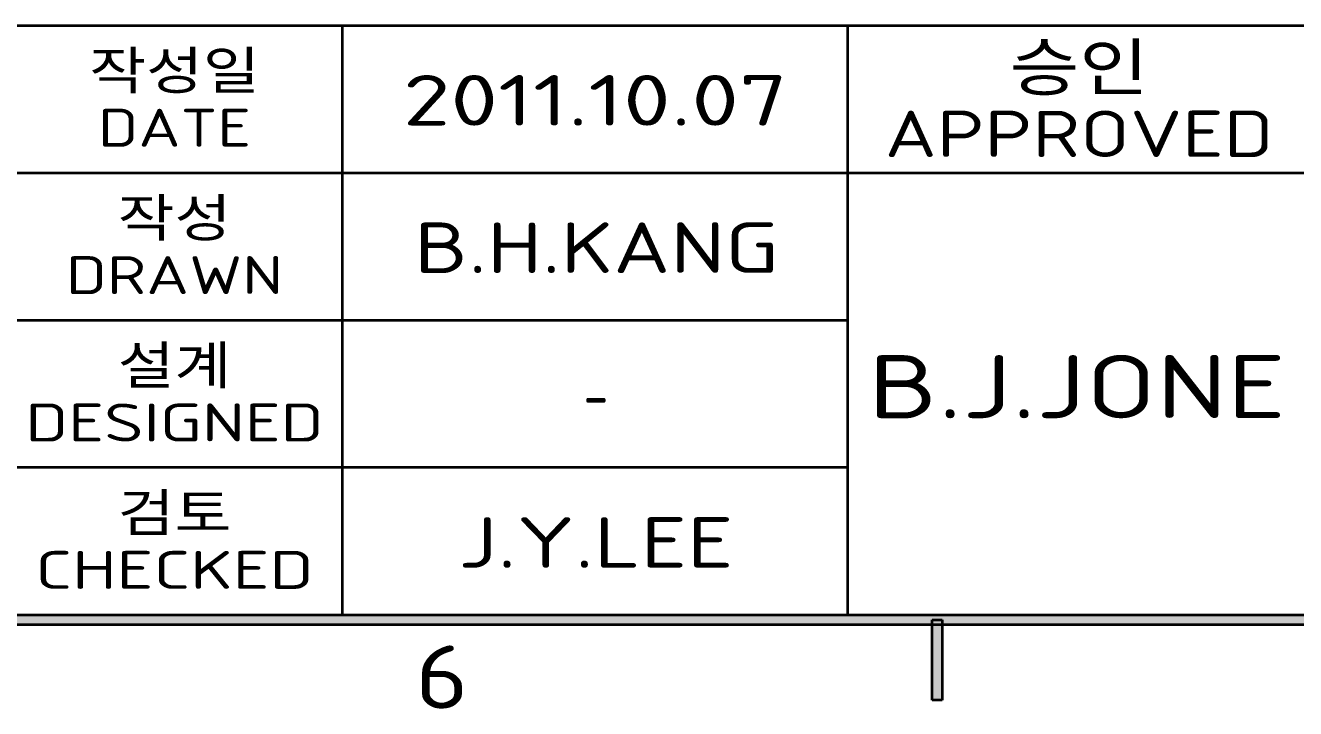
# Model space of a CAD drawing. Extents: x 23 to 472, y 3 to 294.
# Drawn here: x 276.7 to 337, y 5.8 to 38.2 of the extents above; entities that cross this region are included whole.
import ezdxf
from ezdxf.enums import TextEntityAlignment as Align

# ---------------------------------------------------------------- set-up
doc = ezdxf.new("R2010")
doc.units = 0
doc.layers.get('0').update_dxf_attribs({"lineweight": 13})
doc.layers.add('3', color=7, linetype='Continuous', lineweight=13)
doc.layers.add('5', color=7, linetype='Continuous', lineweight=13)
doc.styles.get("Standard").update_dxf_attribs({"font": 'isocp.shx'})

# ---------------------------------------------------------------- blocks, each defined once
blk = doc.blocks.new('BLOCK4332')
at = {"layer": '5', "color": 7, "lineweight": 13}
blk.add_text('작성일', height=1.8, dxfattribs=at).set_placement((279.741, 35.2), (287.841, 35.2), align=Align.FIT)
blk = doc.blocks.new('BLOCK4336')
at = {"layer": '3', "color": 7, "lineweight": 13}
blk.add_text('6', height=3, dxfattribs=at).set_placement((295.223, 5.792), (297.761, 5.792), align=Align.FIT)
blk = doc.blocks.new('BLOCK4361')
at = {"layer": '5', "color": 7, "lineweight": 13}
blk.add_text('B.H.KANG', height=2.4, dxfattribs=at).set_placement((295.169, 26.481), (312.492, 26.481), align=Align.FIT)
blk = doc.blocks.new('BLOCK4362')
at = {"layer": '5', "color": 7, "lineweight": 13}
blk.add_text('2011.10.07', height=2.4, dxfattribs=at).set_placement((294.634, 33.481), (312.911, 33.481), align=Align.FIT)
blk = doc.blocks.new('BLOCK4363')
at = {"layer": '5', "color": 7, "lineweight": 13}
blk.add_text('-', height=2.4, dxfattribs=at).set_placement((303.217, 19.481), (304.386, 19.481), align=Align.FIT)
blk = doc.blocks.new('BLOCK4364')
at = {"layer": '5', "color": 7, "lineweight": 13}
blk.add_text('J.Y.LEE', height=2.4, dxfattribs=at).set_placement((297.263, 12.481), (310.34, 12.481), align=Align.FIT)
blk = doc.blocks.new('BLOCK4365')
at = {"layer": '5', "color": 7, "lineweight": 13}
for s, p, p2 in [('승인', (323.451, 35.148), (330.051, 35.148)), ('APPROVED', (317.514, 31.989), (335.988, 31.989))]:
    blk.add_text(s, height=2.2, dxfattribs=at).set_placement(p, p2, align=Align.FIT)
blk = doc.blocks.new('BLOCK4366')
at = {"layer": '5', "color": 7, "lineweight": 13}
blk.add_text('DATE', height=1.8, dxfattribs=at).set_placement((280.156, 32.479), (287.425, 32.479), align=Align.FIT)
blk = doc.blocks.new('BLOCK4367')
at = {"layer": '5', "color": 7, "lineweight": 13}
blk.add_text('작성', height=1.8, dxfattribs=at).set_placement((281.091, 28.2), (286.491, 28.2), align=Align.FIT)
blk = doc.blocks.new('BLOCK4368')
at = {"layer": '5', "color": 7, "lineweight": 13}
blk.add_text('DRAWN', height=1.8, dxfattribs=at).set_placement((278.633, 25.479), (288.948, 25.479), align=Align.FIT)
blk = doc.blocks.new('BLOCK4369')
at = {"layer": '5', "color": 7, "lineweight": 13}
blk.add_text('DESIGNED', height=1.8, dxfattribs=at).set_placement((276.706, 18.479), (290.875, 18.479), align=Align.FIT)
blk = doc.blocks.new('BLOCK4370')
at = {"layer": '5', "color": 7, "lineweight": 13}
blk.add_text('설계', height=1.8, dxfattribs=at).set_placement((281.091, 21.2), (286.491, 21.2), align=Align.FIT)
blk = doc.blocks.new('BLOCK4371')
at = {"layer": '5', "color": 7, "lineweight": 13}
blk.add_text('CHECKED', height=1.8, dxfattribs=at).set_placement((277.179, 11.479), (290.402, 11.479), align=Align.FIT)
blk = doc.blocks.new('BLOCK4372')
at = {"layer": '5', "color": 7, "lineweight": 13}
blk.add_text('검토', height=1.8, dxfattribs=at).set_placement((281.091, 14.2), (286.491, 14.2), align=Align.FIT)
blk = doc.blocks.new('BLOCK4375')
at = {"layer": '5', "color": 7, "lineweight": 13}
blk.add_text('B.J.JONE', height=3, dxfattribs=at).set_placement((316.725, 19.582), (336.571, 19.582), align=Align.FIT)
blk = doc.blocks.new('BLOCK4415')
at = {"layer": '3', "color": 7, "lineweight": 5}
blk.add_solid([(29.763, 9.762), (30.237, 10.238), (410.237, 9.762), (409.763, 10.238)], dxfattribs=at)
blk = doc.blocks.new('BLOCK4424')
at = {"layer": '3', "color": 7, "lineweight": 5}
blk.add_solid([(319.763, 6.2), (320.237, 6.2), (319.763, 10), (320.237, 10)], dxfattribs=at)

msp = doc.modelspace()

# ---------------------------------------------------------------- linework, layer by layer
at = {"color": 7, "lineweight": 35}
for p, q in [((250.7625, 38.2375), (337.7625, 38.2375)), ((291.7625, 10.2375), (291.7625, 38.2375)), ((315.7625, 10.2375), (315.7625, 38.2375)), ((250.7625, 31.2375), (337.7625, 31.2375)), ((275.7625, 24.2375), (315.7625, 24.2375)), ((315.7625, 17.2375), (250.7625, 17.2375))]:
    msp.add_line(p, q, dxfattribs=at)
at = {"layer": '3', "color": 7, "lineweight": 35}
for p, q in [((410.2375, 9.7625), (29.7625, 9.7625)), ((30.2375, 10.2375), (409.7625, 10.2375))]:
    msp.add_line(p, q, dxfattribs=at)
at = {"layer": '3', "color": 7, "lineweight": 35, "ltscale": 0.095}
for p, q in [((319.7625, 6.2), (319.7625, 10)), ((320.2375, 10), (320.2375, 6.2))]:
    msp.add_line(p, q, dxfattribs=at)
at = {"layer": '3', "color": 7, "lineweight": 35, "ltscale": 0.011875}
for p, q in [((319.7625, 10), (320.2375, 10)), ((320.2375, 6.2), (319.7625, 6.2))]:
    msp.add_line(p, q, dxfattribs=at)

# ---------------------------------------------------------------- block references
at = {"layer": '3', "lineweight": 0}
for name in ['BLOCK4415', 'BLOCK4424', 'BLOCK4336']:
    msp.add_blockref(name, (0, 0), dxfattribs=at)
at = {"layer": '5', "lineweight": 0}
for name in ['BLOCK4365', 'BLOCK4332', 'BLOCK4362', 'BLOCK4366', 'BLOCK4367', 'BLOCK4361', 'BLOCK4368', 'BLOCK4370', 'BLOCK4375', 'BLOCK4363', 'BLOCK4369', 'BLOCK4372', 'BLOCK4364', 'BLOCK4371']:
    msp.add_blockref(name, (0, 0), dxfattribs=at)

doc.saveas('drawing.dxf')
